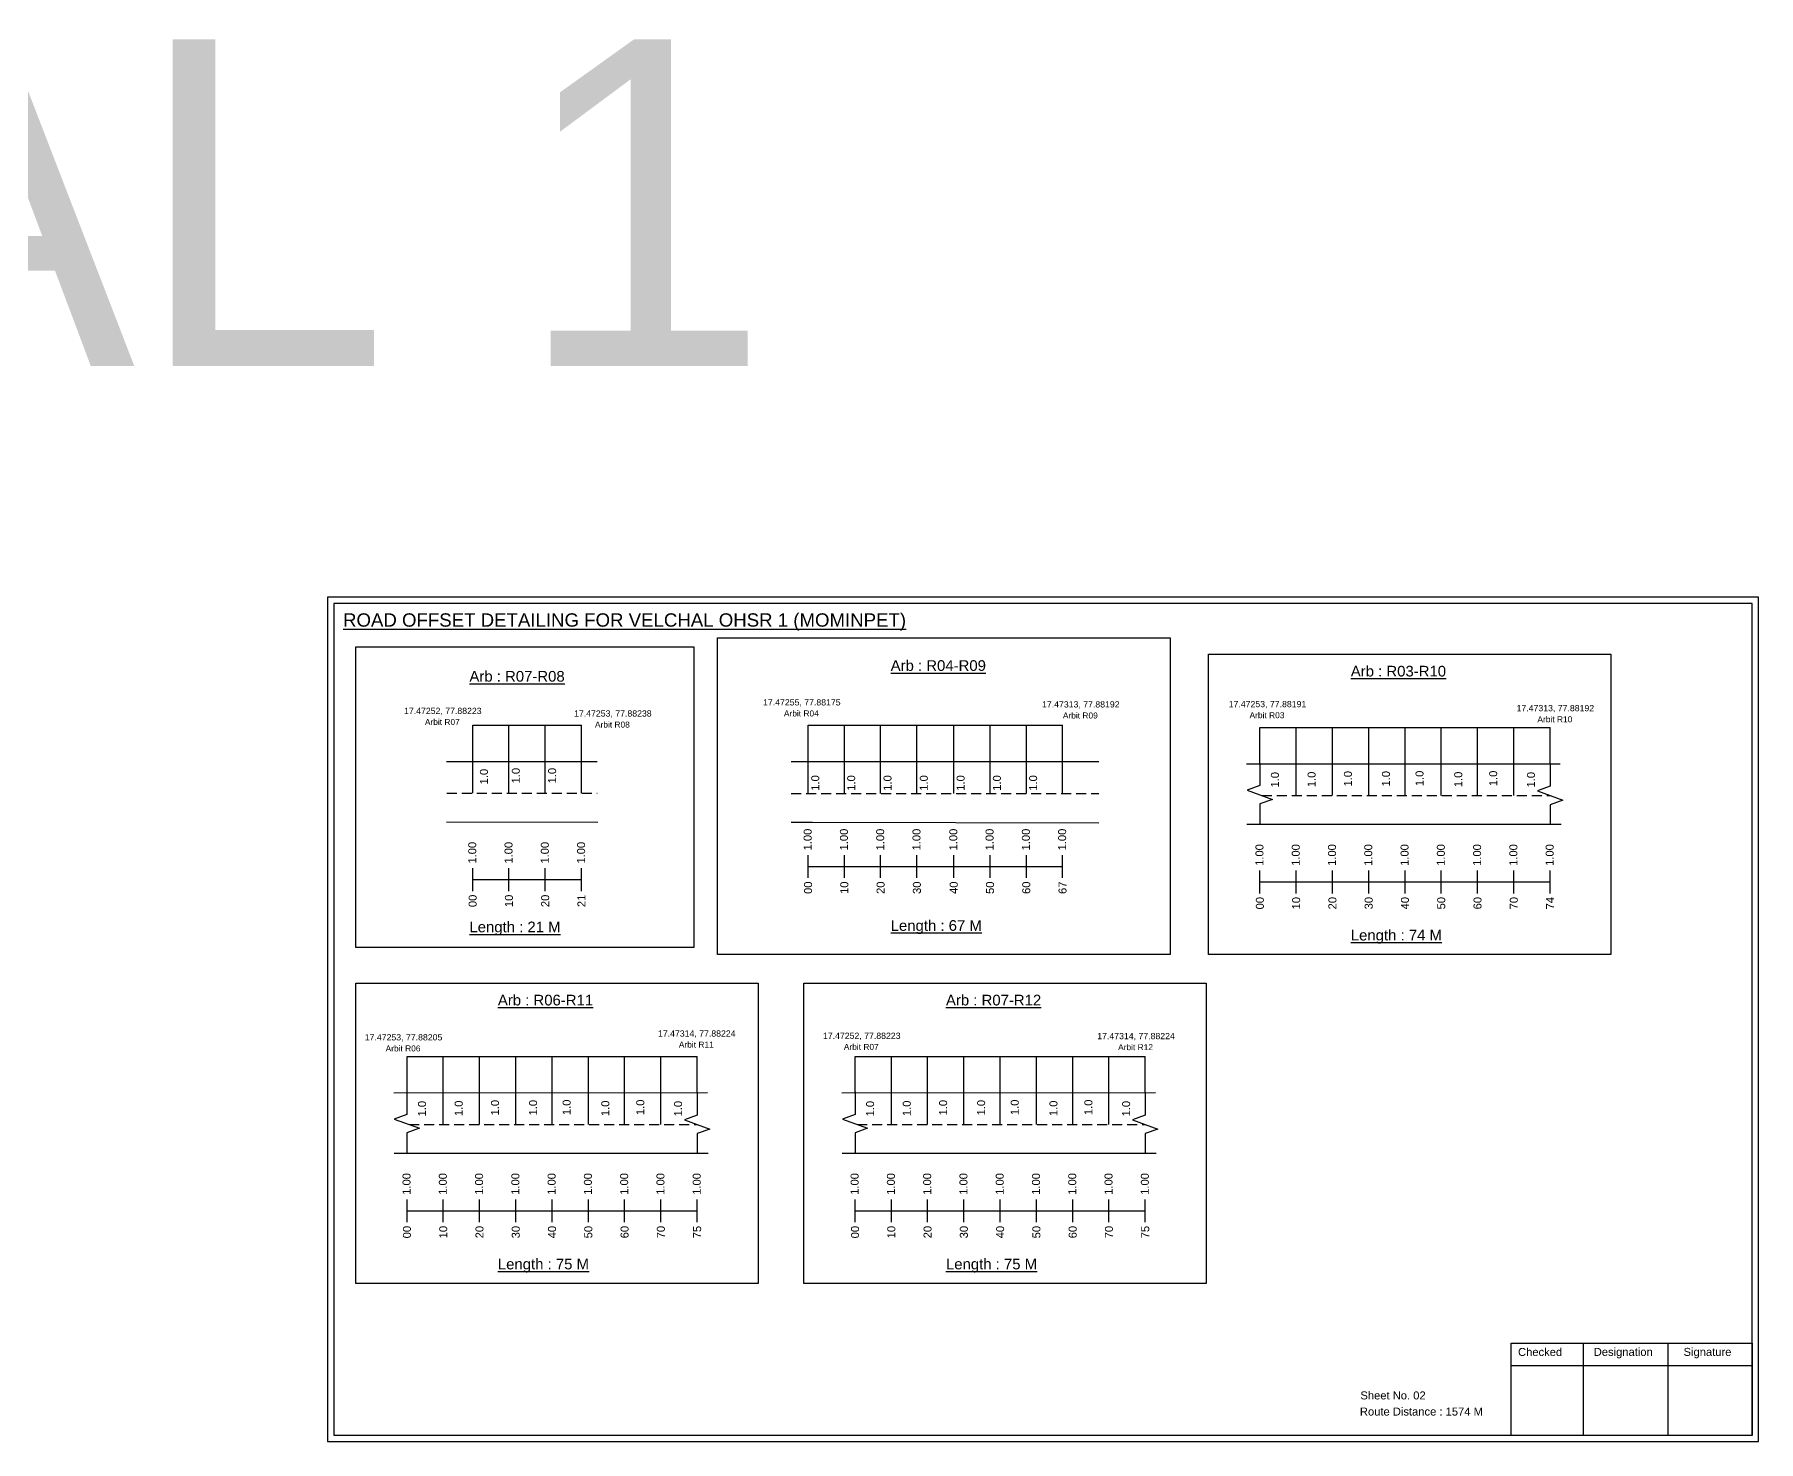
# Model space of a CAD drawing. Header units: inches. Extents: x 1000 to 5772, y 113 to 3122.
# Drawn here: x 1663 to 2309, y 1098 to 1626 of the extents above; entities that cross this region are included whole.
import ezdxf

# ---------------------------------------------------------------- set-up
doc = ezdxf.new("R2010")
doc.units = ezdxf.units.IN
doc.header["$MEASUREMENT"] = 0
doc.linetypes.add('DASHED2', pattern=[0.375, 0.25, -0.125])
doc.layers.add('PDF_Geometry', color=7, linetype='Continuous')
doc.layers.add('PDF_Text', color=5, linetype='Continuous')
doc.styles.add('PDF Arial', font='arial.ttf')
doc.styles.get("Standard").update_dxf_attribs({"font": 'arial.ttf'})

msp = doc.modelspace()

# ---------------------------------------------------------------- linework, layer by layer
at = {"color": 5}
for p, q in [((1826.99, 1366.66), (1867.79, 1366.66)), ((1952.74, 1366.59), (2048.16, 1366.59)), ((2122.13, 1365.8), (2230.93, 1365.8)), ((1802.36, 1242.43), (1911.16, 1242.43)), ((1970.35, 1242.43), (2079.15, 1242.43))]:
    msp.add_line(p, q, dxfattribs=at)
for p, q in [((1826.99, 1341.13), (1826.99, 1366.66)), ((1840.59, 1341.13), (1840.59, 1366.66)), ((1854.19, 1341.13), (1854.19, 1366.66)), ((1867.79, 1341.13), (1867.79, 1366.66)), ((1952.74, 1341.05), (1952.74, 1366.59)), ((1966.34, 1341.05), (1966.34, 1366.59)), ((1979.94, 1341.05), (1979.94, 1366.59)), ((1993.54, 1341.05), (1993.54, 1366.59)), ((2007.36, 1341.05), (2007.36, 1366.59)), ((2020.96, 1341.05), (2020.96, 1366.59)), ((2034.56, 1341.05), (2034.56, 1366.59)), ((2048.16, 1341.05), (2048.16, 1366.59)), ((2122.13, 1352.15), (2122.13, 1365.8)), ((2135.73, 1340.26), (2135.73, 1365.8)), ((2149.33, 1340.26), (2149.33, 1365.8)), ((2162.93, 1340.26), (2162.93, 1365.8)), ((2176.53, 1340.26), (2176.53, 1365.8)), ((2190.13, 1340.26), (2190.13, 1365.8)), ((2203.73, 1340.26), (2203.73, 1365.8)), ((2217.33, 1340.26), (2217.33, 1365.8)), ((2230.93, 1352.15), (2230.93, 1365.8)), ((1817.15, 1353.01), (1873.64, 1353.01)), ((2061.76, 1352.94), (1946.33, 1352.94)), ((2117.13, 1352.15), (2234.75, 1352.2)), ((1817.15, 1330.33), (1873.86, 1330.2)), ((1946.33, 1330.25), (1954.39, 1330.25)), ((1954.39, 1330.25), (2061.76, 1329.96)), ((2117.28, 1329.46), (2235.06, 1329.46)), ((1802.36, 1228.78), (1802.36, 1242.43)), ((1815.96, 1216.89), (1815.96, 1242.43)), ((1829.56, 1216.89), (1829.56, 1242.43)), ((1843.16, 1216.89), (1843.16, 1242.43)), ((1856.76, 1216.89), (1856.76, 1242.43)), ((1870.36, 1216.89), (1870.36, 1242.43)), ((1883.96, 1216.89), (1883.96, 1242.43)), ((1897.56, 1216.89), (1897.56, 1242.43)), ((1911.16, 1228.78), (1911.16, 1242.43)), ((1970.35, 1228.78), (1970.35, 1242.43)), ((1983.95, 1216.89), (1983.95, 1242.43)), ((1997.55, 1216.89), (1997.55, 1242.43)), ((2011.15, 1216.89), (2011.15, 1242.43)), ((2024.75, 1216.89), (2024.75, 1242.43)), ((2038.35, 1216.89), (2038.35, 1242.43)), ((2051.95, 1216.89), (2051.95, 1242.43)), ((2065.55, 1216.89), (2065.55, 1242.43)), ((2079.15, 1228.78), (2079.15, 1242.43)), ((1797.36, 1228.78), (1914.98, 1228.84)), ((1965.35, 1228.78), (2082.97, 1228.84)), ((1797.51, 1206.09), (1915.29, 1206.09)), ((1965.5, 1206.09), (2083.28, 1206.09))]:
    msp.add_line(p, q)
at = {"linetype": 'DASHED2', "ltscale": 15}
for p, q in [((1817.3, 1341.13), (1873.64, 1341.13)), ((1946.33, 1341.05), (2061.76, 1341.05)), ((2122.89, 1340.26), (2230.93, 1340.26)), ((1803.12, 1216.89), (1911.16, 1216.89)), ((1971.11, 1216.89), (2079.15, 1216.89))]:
    msp.add_line(p, q, dxfattribs=at)
at = {"color": 217, "true_color": 0x93278f}
for p, q in [((1826.99, 1304.43), (1826.99, 1312.99)), ((1840.59, 1304.43), (1840.59, 1312.99)), ((1854.19, 1304.43), (1854.19, 1312.99)), ((1867.79, 1304.43), (1867.79, 1312.99)), ((1952.74, 1309.36), (1952.74, 1317.92)), ((1952.74, 1313.63), (2048.16, 1313.69)), ((1966.34, 1309.36), (1966.34, 1317.92)), ((1979.94, 1309.36), (1979.94, 1317.92)), ((1993.54, 1309.36), (1993.54, 1317.92)), ((2007.36, 1309.36), (2007.36, 1317.92)), ((2020.96, 1309.36), (2020.96, 1317.92)), ((2034.56, 1309.36), (2034.56, 1317.92)), ((2048.16, 1309.36), (2048.16, 1317.92)), ((1826.99, 1308.7), (1867.79, 1308.71)), ((2122.13, 1303.56), (2122.13, 1312.12)), ((2122.13, 1307.83), (2230.93, 1307.83)), ((2135.73, 1303.56), (2135.73, 1312.12)), ((2149.33, 1303.56), (2149.33, 1312.12)), ((2162.93, 1303.56), (2162.93, 1312.12)), ((2176.53, 1303.56), (2176.53, 1312.12)), ((2190.13, 1303.56), (2190.13, 1312.12)), ((2203.73, 1303.56), (2203.73, 1312.12)), ((2217.33, 1303.56), (2217.33, 1312.12)), ((2230.93, 1303.56), (2230.93, 1312.12)), ((1802.36, 1180.2), (1802.36, 1188.75)), ((1802.36, 1184.46), (1911.16, 1184.46)), ((1815.96, 1180.2), (1815.96, 1188.75)), ((1829.56, 1180.2), (1829.56, 1188.75)), ((1843.16, 1180.2), (1843.16, 1188.75)), ((1856.76, 1180.2), (1856.76, 1188.75)), ((1870.36, 1180.2), (1870.36, 1188.75)), ((1883.96, 1180.2), (1883.96, 1188.75)), ((1897.56, 1180.2), (1897.56, 1188.75)), ((1911.16, 1180.2), (1911.16, 1188.75)), ((1970.35, 1180.2), (1970.35, 1188.75)), ((1970.35, 1184.46), (2079.15, 1184.46)), ((1983.95, 1180.2), (1983.95, 1188.75)), ((1997.55, 1180.2), (1997.55, 1188.75)), ((2011.15, 1180.2), (2011.15, 1188.75)), ((2024.75, 1180.2), (2024.75, 1188.75)), ((2038.35, 1180.2), (2038.35, 1188.75)), ((2051.95, 1180.2), (2051.95, 1188.75)), ((2065.55, 1180.2), (2065.55, 1188.75)), ((2079.15, 1180.2), (2079.15, 1188.75))]:
    msp.add_line(p, q, dxfattribs=at)
for points in [[(1918.81, 1399.42), (2088.43, 1399.42), (2088.43, 1280.6), (1918.81, 1280.6)], [(1783.13, 1395.98), (1909.88, 1395.98), (1909.88, 1283.3), (1783.13, 1283.3)], [(2102.9, 1393.28), (2253.75, 1393.28), (2253.75, 1280.6), (2102.9, 1280.6)], [(1783.13, 1269.91), (1933.98, 1269.91), (1933.98, 1157.23), (1783.13, 1157.23)], [(1951.12, 1269.91), (2101.97, 1269.91), (2101.97, 1157.23), (1951.12, 1157.23)]]:
    msp.add_lwpolyline(points, close=True)
at = {"linetype": 'Continuous'}
for points in [[(2122.11, 1352.43), (2122.11, 1344), (2117.37, 1342.27), (2126.85, 1338.82), (2122.11, 1337.09), (2122.11, 1329.75)], [(2230.93, 1352.15), (2230.93, 1343.72), (2226.19, 1341.99), (2235.67, 1338.54), (2230.93, 1336.81), (2230.93, 1329.46)], [(1802.34, 1229.06), (1802.34, 1220.63), (1797.6, 1218.9), (1807.08, 1215.45), (1802.34, 1213.73), (1802.34, 1206.38)], [(1911.16, 1228.78), (1911.16, 1220.35), (1906.41, 1218.62), (1915.9, 1215.17), (1911.16, 1213.44), (1911.16, 1206.09)], [(1970.33, 1229.06), (1970.33, 1220.63), (1965.59, 1218.9), (1975.07, 1215.45), (1970.33, 1213.73), (1970.33, 1206.38)], [(2079.15, 1228.78), (2079.15, 1220.35), (2074.41, 1218.62), (2083.89, 1215.17), (2079.15, 1213.44), (2079.15, 1206.09)]]:
    msp.add_lwpolyline(points, dxfattribs=at)
at = {"layer": 'PDF_Geometry'}
for points in [[(1772.6, 1414.67), (1772.6, 1097.96), (2309.07, 1097.96), (2309.07, 1414.67)], [(1774.92, 1412.34), (1774.92, 1100.37), (2306.65, 1100.37), (2306.65, 1412.34)]]:
    msp.add_lwpolyline(points, close=True, dxfattribs=at)
at = {"layer": 'PDF_Geometry', "color": 242, "true_color": 0xcc1f26}
msp.add_lwpolyline([(2306.65, 1100.28), (2216.31, 1100.28), (2216.31, 1134.89), (2306.65, 1134.89)], close=True, dxfattribs=at)
for points in [[(2243.29, 1134.89), (2243.29, 1100.28)], [(2275.02, 1134.89), (2275.02, 1100.28)], [(2216.31, 1126.52), (2306.65, 1126.52)]]:
    msp.add_lwpolyline(points, dxfattribs=at)

# ---------------------------------------------------------------- texts
for s, height, p in [('VELCHAL 1', 122.535, (1015.56, 1501.34)), ('Sheet No. 02', 3, (2159.81, 1113.75)), ('Route Distance : 1574 M', 3, (2159.62, 1107.7))]:
    msp.add_text(s, height=height).set_placement(p)
at = {"color": 242, "true_color": 0xcd2027}
for s, height, p in [('%%UROAD OFFSET DETAILING FOR VELCHAL OHSR 1 (MOMINPET)', 5, (1778.37, 1403.59)), ('%%UArb : R04-R09', 4, (1983.7, 1387)), ('%%UArb : R07-R08', 4, (1825.77, 1382.97)), ('%%UArb : R03-R10', 4, (2156.21, 1384.9)), ('%%ULength : 21 M', 4, (1825.77, 1288.97)), ('%%ULength : 67 M', 4, (1983.7, 1289.5)), ('%%ULength : 74 M', 4, (2156.21, 1285.9)), ('%%UArb : R06-R11', 4, (1836.43, 1261.53)), ('%%UArb : R07-R12', 4, (2004.43, 1261.53)), ('%%ULength : 75 M', 4, (1836.43, 1162.53)), ('%%ULength : 75 M', 4, (2004.43, 1162.53))]:
    msp.add_text(s, height=height, dxfattribs=at).set_placement(p)
at = {"color": 5}
for s, height, p in [('17.47252, 77.88223', 2.34, (1801.25, 1370.83)), ('17.47253, 77.88238', 2.34, (1865, 1369.87)), ('17.47255, 77.88175', 2.34, (1935.85, 1374.04)), ('Arbit R04', 2.246, (1943.67, 1369.92)), ('17.47313, 77.88192', 2.34, (2040.44, 1373.28)), ('Arbit R09', 2.246, (2048.26, 1369.15)), ('17.47253, 77.88191', 2.34, (2110.43, 1373.39)), ('Arbit R03', 2.246, (2118.25, 1369.26)), ('17.47313, 77.88192', 2.34, (2218.36, 1371.86)), ('Arbit R07', 2.246, (1809.07, 1366.71)), ('Arbit R08', 2.246, (1872.82, 1365.74)), ('Arbit R10', 2.246, (2226.18, 1367.73)), ('17.47253, 77.88205', 2.34, (1786.52, 1248.4)), ('17.47314, 77.88224', 2.34, (1896.46, 1249.82)), ('Arbit R11', 2.246, (1904.28, 1245.7)), ('17.47252, 77.88223', 2.34, (1958.32, 1248.98)), ('17.47314, 77.88224', 2.34, (2061.15, 1248.87)), ('Arbit R06', 2.246, (1794.34, 1244.27)), ('Arbit R07', 2.246, (1966.14, 1244.86)), ('Arbit R12', 2.246, (2068.97, 1244.75))]:
    msp.add_text(s, height=height, dxfattribs=at).set_placement(p)
for p in [(1832.7, 1344.44), (1844.66, 1344.8), (1858.26, 1344.8), (1956.92, 1342.05), (1970.41, 1342.05), (1984.01, 1342.05), (1997.61, 1342.05), (2011.42, 1342.05), (2025.02, 1342.05), (2038.62, 1342.05), (2129.26, 1343.25), (2143.01, 1343.38), (2156.63, 1343.63), (2170.89, 1343.63), (2183.48, 1343.76), (2198, 1343.38), (2211.1, 1343.76), (2225.26, 1343.26), (1809.49, 1219.88), (1823.24, 1220.01), (1836.85, 1220.26), (1851.12, 1220.26), (1863.71, 1220.39), (1878.22, 1220.01), (1891.33, 1220.39), (1905.49, 1219.89), (1977.48, 1219.88), (1991.23, 1220.01), (2004.85, 1220.26), (2019.11, 1220.26), (2031.7, 1220.39), (2046.22, 1220.01), (2059.32, 1220.39), (2073.48, 1219.89)]:
    msp.add_text('1.0', height=3, rotation=90).set_placement(p)
at = {"color": 217, "true_color": 0x93278f}
for s, p in [('1.00', (1954.07, 1319.66)), ('1.00', (1967.67, 1319.66)), ('1.00', (1981.27, 1319.66)), ('1.00', (1994.87, 1319.66)), ('1.00', (2008.68, 1319.66)), ('1.00', (2022.28, 1319.66)), ('1.00', (2035.88, 1319.66)), ('1.00', (2049.48, 1319.66)), ('1.00', (1828.32, 1314.72)), ('1.00', (1841.92, 1314.72)), ('1.00', (1855.52, 1314.72)), ('1.00', (1869.12, 1314.72)), ('1.00', (2123.46, 1313.86)), ('1.00', (2137.06, 1313.86)), ('1.00', (2150.66, 1313.86)), ('1.00', (2164.26, 1313.86)), ('1.00', (2177.86, 1313.86)), ('1.00', (2191.46, 1313.86)), ('1.00', (2205.06, 1313.86)), ('1.00', (2218.66, 1313.86)), ('1.00', (2232.26, 1313.86)), ('00', (1954.22, 1303.34)), ('10', (1967.82, 1303.34)), ('20', (1981.42, 1303.34)), ('30', (1995.02, 1303.34)), ('40', (2008.83, 1303.34)), ('50', (2022.43, 1303.34)), ('60', (2036.03, 1303.34)), ('67', (2049.63, 1303.34)), ('00', (1828.47, 1298.4)), ('10', (1842.07, 1298.4)), ('20', (1855.67, 1298.4)), ('21', (1869.27, 1298.4)), ('00', (2123.61, 1297.54)), ('10', (2137.21, 1297.54)), ('20', (2150.81, 1297.54)), ('30', (2164.41, 1297.54)), ('40', (2178.01, 1297.54)), ('50', (2191.61, 1297.54)), ('60', (2205.21, 1297.54)), ('70', (2218.81, 1297.54)), ('74', (2232.41, 1297.54)), ('1.00', (1803.68, 1190.49)), ('1.00', (1817.28, 1190.49)), ('1.00', (1830.88, 1190.49)), ('1.00', (1844.48, 1190.49)), ('1.00', (1858.08, 1190.49)), ('1.00', (1871.68, 1190.49)), ('1.00', (1885.28, 1190.49)), ('1.00', (1898.88, 1190.49)), ('1.00', (1912.48, 1190.49)), ('1.00', (1971.68, 1190.49)), ('1.00', (1985.28, 1190.49)), ('1.00', (1998.88, 1190.49)), ('1.00', (2012.48, 1190.49)), ('1.00', (2026.08, 1190.49)), ('1.00', (2039.68, 1190.49)), ('1.00', (2053.28, 1190.49)), ('1.00', (2066.88, 1190.49)), ('1.00', (2080.48, 1190.49)), ('00', (1803.83, 1174.17)), ('10', (1817.43, 1174.17)), ('20', (1831.03, 1174.17)), ('30', (1844.63, 1174.17)), ('40', (1858.23, 1174.17)), ('50', (1871.83, 1174.17)), ('60', (1885.43, 1174.17)), ('70', (1899.03, 1174.17)), ('75', (1912.63, 1174.17)), ('00', (1971.83, 1174.17)), ('10', (1985.43, 1174.17)), ('20', (1999.03, 1174.17)), ('30', (2012.63, 1174.17)), ('40', (2026.23, 1174.17)), ('50', (2039.83, 1174.17)), ('60', (2053.43, 1174.17)), ('70', (2067.03, 1174.17)), ('75', (2080.63, 1174.17))]:
    msp.add_text(s, height=3, rotation=90, dxfattribs=at).set_placement(p)
at = {"layer": 'PDF_Text', "color": 7, "attachment_point": 7, "style": 'PDF Arial'}
for s, insert, char_height in [('Checked', (2218.91, 1130), 3.001), ('Designation', (2247.29, 1129.17), 3.0006), ('Signature', (2280.97, 1129.17), 3.001)]:
    msp.add_mtext(s, dxfattribs=dict(at, insert=insert, char_height=char_height))

doc.saveas('drawing.dxf')
